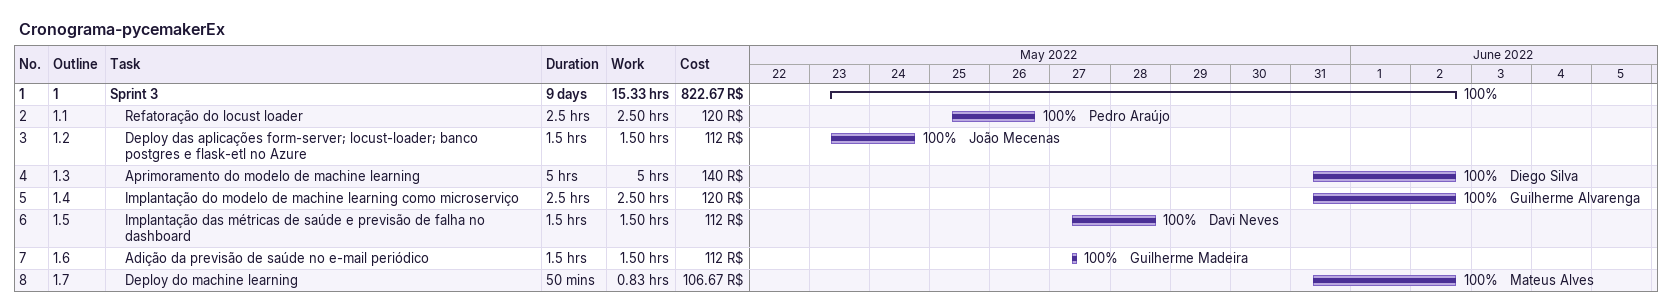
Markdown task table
Cronograma-pycemakerEx

| ID | WBS | Task | Duration | Start | Finish | Resources | % complete | Work (h) | Cost (R$) |
|---|---|---|---|---|---|---|---|---|---|
| 1 | 1 | **Sprint 3** | 9d | 2022-05-23 | 2022-06-02 |  | 100 | 15.33 | 822.67 |
| 2 | 1.1 | Refatoração do locust loader | 2.5h | 2022-05-25 | 2022-05-26 | Pedro Araújo | 100 | 2.50 | 120 |
| 3 | 1.2 | Deploy das aplicações form-server; locust-loader; banco postgres e flask-etl no Azure | 1.5h | 2022-05-23 | 2022-05-24 | João Mecenas | 100 | 1.50 | 112 |
| 4 | 1.3 | Aprimoramento do modelo de machine learning | 5h | 2022-05-31 | 2022-06-02 | Diego Silva | 100 | 5 | 140 |
| 5 | 1.4 | Implantação do modelo de machine learning como microserviço | 2.5h | 2022-05-31 | 2022-06-02 | Guilherme Alvarenga | 100 | 2.50 | 120 |
| 6 | 1.5 | Implantação das métricas de saúde e previsão de falha no dashboard | 1.5h | 2022-05-27 | 2022-05-28 | Davi Neves | 100 | 1.50 | 112 |
| 7 | 1.6 | Adição da previsão de saúde no e-mail periódico | 1.5h | 2022-05-27 | 2022-05-27 | Guilherme Madeira | 100 | 1.50 | 112 |
| 8 | 1.7 | Deploy do machine learning | 50min | 2022-05-31 | 2022-06-02 | Mateus Alves | 100 | 0.83 | 106.67 |
